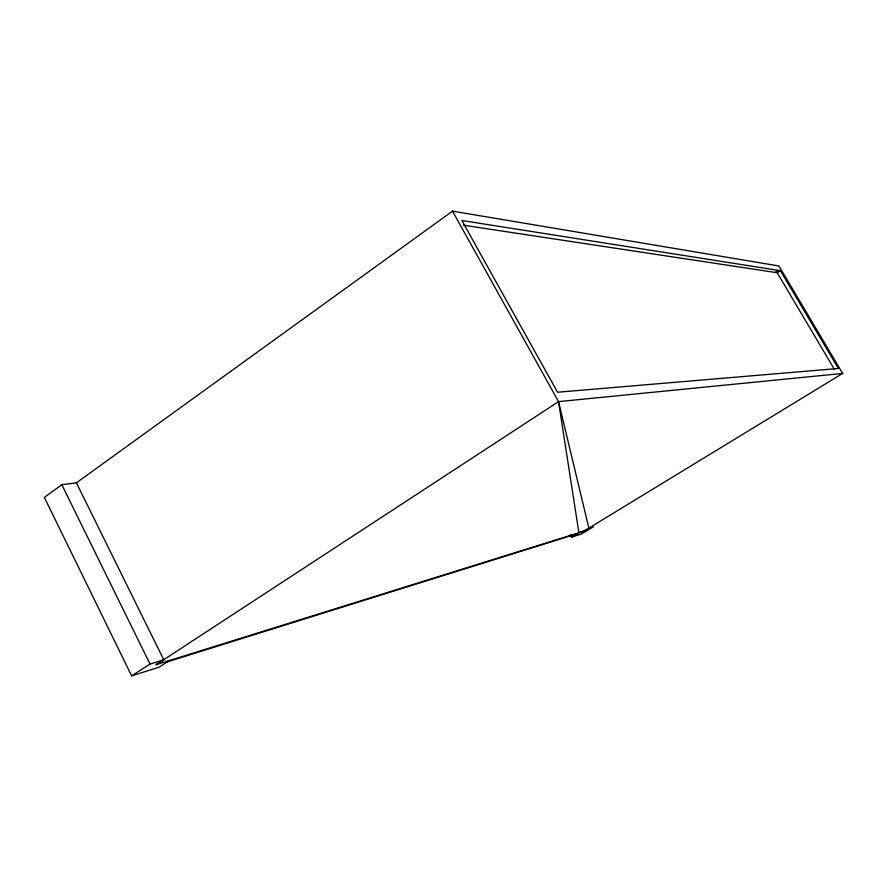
<?xml version="1.0" encoding="UTF-8"?>
<svg xmlns="http://www.w3.org/2000/svg" width="887" height="887" viewBox="0 0 887 887"><rect width="100%" height="100%" fill="white"/><g stroke="black" fill="none" stroke-linecap="round" stroke-linejoin="round"><path stroke-width="1.33" d="M842.65 373.438L558.544 401.623L156.167 664.673L583.713 531.269L842.65 373.438L778.941 265.989L452.514 211.139L76.404 482.838L61.824 484.712L44.35 497.396L131.631 675.861L159.05 667.212L169.617 660.482M131.631 675.861L150.036 664.064L163.773 659.817L76.404 482.838M156.167 664.673L163.773 659.817M775.149 272.431L778.376 270.369M168.796 660.737L166.767 662.024L577.504 533.608M463.591 225.22L777.189 272.741L780.405 270.69L838.37 368.493L557.546 392.231L461.872 220.508L780.405 270.69M571.594 537.134L578.901 532.777L593.58 526.734L581.24 534.096L571.594 537.134L570.286 534.75M777.189 272.741L834.357 369.28M452.514 211.139L558.544 401.623L588.879 528.186M61.824 484.712L150.036 664.064M558.544 401.623L578.901 532.777"/></g></svg>
